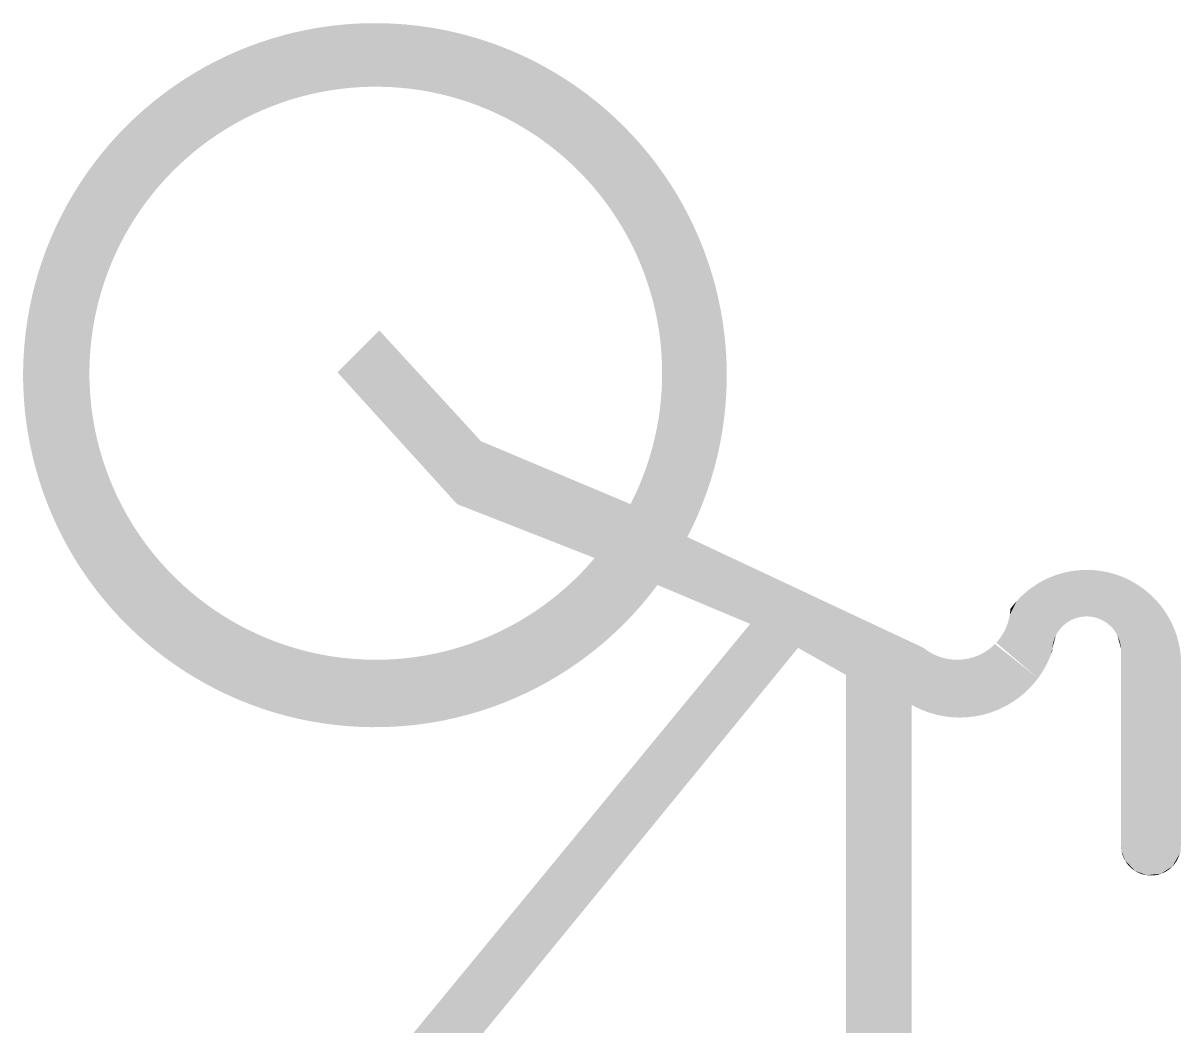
# Model space of a CAD drawing. Extents: x 561.2 to 579.4, y 765.1 to 808.4.
# Drawn here: x 565.438 to 566.132, y 768.167 to 768.768 of the extents above; entities that cross this region are included whole.
import ezdxf

# ---------------------------------------------------------------- set-up
doc = ezdxf.new("R2010")
doc.units = 0

# ---------------------------------------------------------------- blocks, each defined once
blk = doc.blocks.new('1_23_3')
at = {"color": 0, "ltscale": 0.28}
for points in [[(0.17671, 0.59597), (0.18398, 0.59724), (0.18971, 0.55947)], [(0.18398, 0.59724), (0.19129, 0.59825), (0.19566, 0.56032)], [(0.19566, 0.56032), (0.18971, 0.55947), (0.18398, 0.59724)], [(0.19129, 0.59825), (0.19864, 0.59901), (0.20164, 0.56097)], [(0.20164, 0.56097), (0.19566, 0.56032), (0.19129, 0.59825)], [(0.19864, 0.59901), (0.206, 0.59951), (0.20763, 0.56141)], [(0.20763, 0.56141), (0.20164, 0.56097), (0.19864, 0.59901)], [(0.206, 0.59951), (0.21338, 0.59976), (0.21364, 0.56164)], [(0.21364, 0.56164), (0.20763, 0.56141), (0.206, 0.59951)], [(0.21338, 0.59976), (0.22076, 0.59974), (0.21965, 0.56166)], [(0.21965, 0.56166), (0.21364, 0.56164), (0.21338, 0.59976)], [(0.22566, 0.56146), (0.21965, 0.56166), (0.22076, 0.59974)], [(0.22076, 0.59974), (0.22814, 0.59947), (0.22566, 0.56146)], [(0.23166, 0.56106), (0.22566, 0.56146), (0.22814, 0.59947)], [(0.22814, 0.59947), (0.2355, 0.59894), (0.23166, 0.56106)], [(0.23764, 0.56045), (0.23166, 0.56106), (0.2355, 0.59894)], [(0.2355, 0.59894), (0.24284, 0.59815), (0.23764, 0.56045)], [(0.2436, 0.55963), (0.23764, 0.56045), (0.24284, 0.59815)], [(0.24284, 0.59815), (0.25015, 0.59711), (0.2436, 0.55963)], [(0.1482, 0.58837), (0.15522, 0.59064), (0.16631, 0.55398)], [(0.15522, 0.59064), (0.16232, 0.59267), (0.17208, 0.55565)], [(0.17208, 0.55565), (0.16631, 0.55398), (0.15522, 0.59064)], [(0.16232, 0.59267), (0.16949, 0.59444), (0.17791, 0.55713)], [(0.17791, 0.55713), (0.17208, 0.55565), (0.16232, 0.59267)], [(0.16949, 0.59444), (0.17671, 0.59597), (0.18379, 0.5584)], [(0.18379, 0.5584), (0.17791, 0.55713), (0.16949, 0.59444)], [(0.18971, 0.55947), (0.18379, 0.5584), (0.17671, 0.59597)], [(0.24952, 0.5586), (0.2436, 0.55963), (0.25015, 0.59711)], [(0.25015, 0.59711), (0.25742, 0.59581), (0.24952, 0.5586)], [(0.25541, 0.55736), (0.24952, 0.5586), (0.25742, 0.59581)], [(0.25742, 0.59581), (0.26463, 0.59425), (0.25541, 0.55736)], [(0.26125, 0.55592), (0.25541, 0.55736), (0.26463, 0.59425)], [(0.26463, 0.59425), (0.27179, 0.59245), (0.26125, 0.55592)], [(0.26703, 0.55427), (0.26125, 0.55592), (0.27179, 0.59245)], [(0.27179, 0.59245), (0.27888, 0.5904), (0.26703, 0.55427)], [(0.27275, 0.55243), (0.26703, 0.55427), (0.27888, 0.5904)], [(0.27888, 0.5904), (0.2859, 0.5881), (0.27275, 0.55243)], [(0.13441, 0.58309), (0.14126, 0.58585), (0.15496, 0.55002)], [(0.14126, 0.58585), (0.1482, 0.58837), (0.1606, 0.55209)], [(0.1606, 0.55209), (0.15496, 0.55002), (0.14126, 0.58585)], [(0.16631, 0.55398), (0.1606, 0.55209), (0.1482, 0.58837)], [(0.27841, 0.55038), (0.27275, 0.55243), (0.2859, 0.5881)], [(0.2859, 0.5881), (0.29283, 0.58555), (0.27841, 0.55038)], [(0.28398, 0.54814), (0.27841, 0.55038), (0.29283, 0.58555)], [(0.29283, 0.58555), (0.29966, 0.58277), (0.28398, 0.54814)], [(0.1145, 0.57341), (0.12102, 0.57687), (0.13851, 0.54261)], [(0.12102, 0.57687), (0.12766, 0.5801), (0.14391, 0.54527)], [(0.14391, 0.54527), (0.13851, 0.54261), (0.12102, 0.57687)], [(0.12766, 0.5801), (0.13441, 0.58309), (0.14939, 0.54774)], [(0.14939, 0.54774), (0.14391, 0.54527), (0.12766, 0.5801)], [(0.15496, 0.55002), (0.14939, 0.54774), (0.13441, 0.58309)], [(0.28948, 0.5457), (0.28398, 0.54814), (0.29966, 0.58277)], [(0.29966, 0.58277), (0.3064, 0.57974), (0.28948, 0.5457)], [(0.29489, 0.54308), (0.28948, 0.5457), (0.3064, 0.57974)], [(0.3064, 0.57974), (0.31303, 0.57649), (0.29489, 0.54308)], [(0.3002, 0.54026), (0.29489, 0.54308), (0.31303, 0.57649)], [(0.31303, 0.57649), (0.31953, 0.573), (0.3002, 0.54026)], [(0.10184, 0.56581), (0.10811, 0.56972), (0.12294, 0.53353)], [(0.10811, 0.56972), (0.1145, 0.57341), (0.13322, 0.53977)], [(0.12802, 0.53674), (0.12294, 0.53353), (0.10811, 0.56972)], [(0.13322, 0.53977), (0.12802, 0.53674), (0.10811, 0.56972)], [(0.13851, 0.54261), (0.13322, 0.53977), (0.1145, 0.57341)], [(0.30542, 0.53726), (0.3002, 0.54026), (0.31953, 0.573)], [(0.31953, 0.573), (0.32591, 0.56929), (0.30542, 0.53726)], [(0.09572, 0.56169), (0.10184, 0.56581), (0.11797, 0.53014)], [(0.12294, 0.53353), (0.11797, 0.53014), (0.10184, 0.56581)], [(0.31052, 0.53408), (0.30542, 0.53726), (0.32591, 0.56929)], [(0.32591, 0.56929), (0.33216, 0.56536), (0.31052, 0.53408)], [(0.31551, 0.53073), (0.31052, 0.53408), (0.33216, 0.56536)], [(0.33216, 0.56536), (0.33827, 0.56121), (0.31551, 0.53073)], [(0.08393, 0.55281), (0.08975, 0.55735), (0.1084, 0.52286)], [(0.08975, 0.55735), (0.09572, 0.56169), (0.11312, 0.52658)], [(0.11312, 0.52658), (0.1084, 0.52286), (0.08975, 0.55735)], [(0.11797, 0.53014), (0.11312, 0.52658), (0.09572, 0.56169)], [(0.32038, 0.5272), (0.31551, 0.53073), (0.33827, 0.56121)], [(0.33827, 0.56121), (0.34423, 0.55685), (0.32038, 0.5272)], [(0.32512, 0.5235), (0.32038, 0.5272), (0.34423, 0.55685)], [(0.34423, 0.55685), (0.35003, 0.55229), (0.32512, 0.5235)], [(0.07827, 0.54807), (0.08393, 0.55281), (0.10382, 0.51897)], [(0.1084, 0.52286), (0.10382, 0.51897), (0.08393, 0.55281)], [(0.32973, 0.51964), (0.32512, 0.5235), (0.35003, 0.55229)], [(0.35003, 0.55229), (0.35567, 0.54752), (0.32973, 0.51964)], [(0.06747, 0.538), (0.07278, 0.54313), (0.09507, 0.51073)], [(0.07278, 0.54313), (0.07827, 0.54807), (0.09937, 0.51492)], [(0.09937, 0.51492), (0.09507, 0.51073), (0.07278, 0.54313)], [(0.10382, 0.51897), (0.09937, 0.51492), (0.07827, 0.54807)], [(0.3342, 0.51562), (0.32973, 0.51964), (0.35567, 0.54752)], [(0.35567, 0.54752), (0.36113, 0.54256), (0.3342, 0.51562)], [(0.33853, 0.51145), (0.3342, 0.51562), (0.36113, 0.54256)], [(0.36113, 0.54256), (0.36642, 0.53741), (0.33853, 0.51145)], [(0.06234, 0.5327), (0.06747, 0.538), (0.09091, 0.50638)], [(0.09507, 0.51073), (0.09091, 0.50638), (0.06747, 0.538)], [(0.34271, 0.50712), (0.33853, 0.51145), (0.36642, 0.53741)], [(0.36642, 0.53741), (0.37153, 0.53208), (0.34271, 0.50712)], [(0.0574, 0.52721), (0.06234, 0.5327), (0.08691, 0.50189)], [(0.09091, 0.50638), (0.08691, 0.50189), (0.06234, 0.5327)], [(0.34673, 0.50266), (0.34271, 0.50712), (0.37153, 0.53208)], [(0.37153, 0.53208), (0.37645, 0.52658), (0.34673, 0.50266)], [(0.04811, 0.51574), (0.05266, 0.52155), (0.0794, 0.4925)], [(0.05266, 0.52155), (0.0574, 0.52721), (0.08307, 0.49726)], [(0.08307, 0.49726), (0.0794, 0.4925), (0.05266, 0.52155)], [(0.08691, 0.50189), (0.08307, 0.49726), (0.0574, 0.52721)], [(0.3506, 0.49805), (0.34673, 0.50266), (0.37645, 0.52658)], [(0.37645, 0.52658), (0.38117, 0.5209), (0.3506, 0.49805)], [(0.3543, 0.49331), (0.3506, 0.49805), (0.38117, 0.5209)], [(0.38117, 0.5209), (0.38569, 0.51507), (0.3543, 0.49331)], [(0.04377, 0.50976), (0.04811, 0.51574), (0.07589, 0.48762)], [(0.0794, 0.4925), (0.07589, 0.48762), (0.04811, 0.51574)], [(0.35784, 0.48845), (0.3543, 0.49331), (0.38569, 0.51507)], [(0.38569, 0.51507), (0.39001, 0.50908), (0.35784, 0.48845)], [(0.03965, 0.50364), (0.04377, 0.50976), (0.07256, 0.48261)], [(0.07589, 0.48762), (0.07256, 0.48261), (0.04377, 0.50976)], [(0.3612, 0.48347), (0.35784, 0.48845), (0.39001, 0.50908)], [(0.39001, 0.50908), (0.39411, 0.50294), (0.3612, 0.48347)], [(0.03574, 0.49738), (0.03965, 0.50364), (0.0694, 0.47749)], [(0.07256, 0.48261), (0.0694, 0.47749), (0.03965, 0.50364)], [(0.36439, 0.47837), (0.3612, 0.48347), (0.39411, 0.50294)], [(0.39411, 0.50294), (0.398, 0.49666), (0.36439, 0.47837)], [(0.03205, 0.49099), (0.03574, 0.49738), (0.06643, 0.47227)], [(0.0694, 0.47749), (0.06643, 0.47227), (0.03574, 0.49738)], [(0.36739, 0.47316), (0.36439, 0.47837), (0.398, 0.49666)], [(0.398, 0.49666), (0.40166, 0.49026), (0.36739, 0.47316)], [(0.02859, 0.48447), (0.03205, 0.49099), (0.06364, 0.46694)], [(0.06643, 0.47227), (0.06364, 0.46694), (0.03205, 0.49099)], [(0.37021, 0.46785), (0.36739, 0.47316), (0.40166, 0.49026)], [(0.40166, 0.49026), (0.4051, 0.48372), (0.37021, 0.46785)], [(0.02535, 0.47783), (0.02859, 0.48447), (0.06104, 0.46152)], [(0.06364, 0.46694), (0.06104, 0.46152), (0.02859, 0.48447)], [(0.37285, 0.46244), (0.37021, 0.46785), (0.4051, 0.48372)], [(0.4051, 0.48372), (0.4083, 0.47707), (0.37285, 0.46244)], [(0.02236, 0.47108), (0.02535, 0.47783), (0.05863, 0.45601)], [(0.06104, 0.46152), (0.05863, 0.45601), (0.02535, 0.47783)], [(0.37529, 0.45695), (0.37285, 0.46244), (0.4083, 0.47707)], [(0.4083, 0.47707), (0.41127, 0.47031), (0.37529, 0.45695)], [(0.01959, 0.46424), (0.02236, 0.47108), (0.05641, 0.45042)], [(0.05863, 0.45601), (0.05641, 0.45042), (0.02236, 0.47108)], [(0.37754, 0.45137), (0.37529, 0.45695), (0.41127, 0.47031)], [(0.41127, 0.47031), (0.41401, 0.46346), (0.37754, 0.45137)], [(0.01708, 0.4573), (0.01959, 0.46424), (0.05439, 0.44476)], [(0.05641, 0.45042), (0.05439, 0.44476), (0.01959, 0.46424)], [(0.37959, 0.44572), (0.37754, 0.45137), (0.41401, 0.46346)], [(0.41401, 0.46346), (0.4165, 0.45651), (0.37959, 0.44572)], [(0.0148, 0.45028), (0.01708, 0.4573), (0.05257, 0.43903)], [(0.05439, 0.44476), (0.05257, 0.43903), (0.01708, 0.4573)], [(0.38145, 0.44), (0.37959, 0.44572), (0.4165, 0.45651)], [(0.4165, 0.45651), (0.41875, 0.44948), (0.38145, 0.44)], [(0.01277, 0.44318), (0.0148, 0.45028), (0.05095, 0.43324)], [(0.05257, 0.43903), (0.05095, 0.43324), (0.0148, 0.45028)], [(0.3831, 0.43422), (0.38145, 0.44), (0.41875, 0.44948)], [(0.41875, 0.44948), (0.42075, 0.44237), (0.3831, 0.43422)], [(0.01099, 0.43601), (0.01277, 0.44318), (0.04954, 0.4274)], [(0.05095, 0.43324), (0.04954, 0.4274), (0.01277, 0.44318)], [(0.38455, 0.42839), (0.3831, 0.43422), (0.42075, 0.44237)], [(0.42075, 0.44237), (0.4225, 0.4352), (0.38455, 0.42839)], [(0.00947, 0.42879), (0.01099, 0.43601), (0.04833, 0.42151)], [(0.04954, 0.4274), (0.04833, 0.42151), (0.01099, 0.43601)], [(0.38579, 0.4225), (0.38455, 0.42839), (0.4225, 0.4352)], [(0.4225, 0.4352), (0.424, 0.42797), (0.38579, 0.4225)], [(0.00819, 0.42152), (0.00947, 0.42879), (0.04733, 0.41558)], [(0.04833, 0.42151), (0.04733, 0.41558), (0.00947, 0.42879)], [(0.38683, 0.41658), (0.38579, 0.4225), (0.424, 0.42797)], [(0.424, 0.42797), (0.42524, 0.42069), (0.38683, 0.41658)], [(0.00718, 0.41421), (0.00819, 0.42152), (0.04653, 0.40962)], [(0.04733, 0.41558), (0.04653, 0.40962), (0.00819, 0.42152)], [(0.38766, 0.41062), (0.38683, 0.41658), (0.42524, 0.42069)], [(0.42524, 0.42069), (0.42623, 0.41338), (0.38766, 0.41062)], [(0.00641, 0.40686), (0.00718, 0.41421), (0.04595, 0.40363)], [(0.04653, 0.40962), (0.04595, 0.40363), (0.00718, 0.41421)], [(0.19416, 0.39047), (0.21928, 0.41561), (0.28026, 0.34918)], [(0.38828, 0.40464), (0.38766, 0.41062), (0.42623, 0.41338)], [(0.42623, 0.41338), (0.42696, 0.40603), (0.38828, 0.40464)], [(0.00591, 0.3995), (0.00641, 0.40686), (0.04557, 0.39763)], [(0.04595, 0.40363), (0.04557, 0.39763), (0.00641, 0.40686)], [(0.38869, 0.39865), (0.38828, 0.40464), (0.42696, 0.40603)], [(0.42696, 0.40603), (0.42744, 0.39866), (0.38869, 0.39865)], [(0.00566, 0.39212), (0.00591, 0.3995), (0.04541, 0.39162)], [(0.04557, 0.39763), (0.04541, 0.39162), (0.00591, 0.3995)], [(0.38889, 0.39264), (0.38869, 0.39865), (0.42744, 0.39866)], [(0.42744, 0.39866), (0.42765, 0.39129), (0.38889, 0.39264)], [(0.00567, 0.38474), (0.00566, 0.39212), (0.04545, 0.38561)], [(0.04541, 0.39162), (0.04545, 0.38561), (0.00566, 0.39212)], [(0.19416, 0.39047), (0.28026, 0.34918), (0.26591, 0.31147)], [(0.38888, 0.38662), (0.38889, 0.39264), (0.42765, 0.39129)], [(0.42765, 0.39129), (0.42761, 0.3839), (0.38888, 0.38662)], [(0.00594, 0.37736), (0.00567, 0.38474), (0.04545, 0.38561)], [(0.04545, 0.38561), (0.04571, 0.3796), (0.00594, 0.37736)], [(0.38866, 0.38061), (0.38888, 0.38662), (0.42761, 0.3839)], [(0.42761, 0.3839), (0.42731, 0.37653), (0.38866, 0.38061)], [(0.00647, 0.37), (0.00594, 0.37736), (0.04571, 0.3796)], [(0.04571, 0.3796), (0.04617, 0.37361), (0.00647, 0.37)], [(0.38823, 0.37462), (0.38866, 0.38061), (0.42731, 0.37653)], [(0.42731, 0.37653), (0.42676, 0.36917), (0.38823, 0.37462)], [(0.00726, 0.36266), (0.00647, 0.37), (0.04617, 0.37361)], [(0.04617, 0.37361), (0.04685, 0.36763), (0.00726, 0.36266)], [(0.38674, 0.36269), (0.38759, 0.36864), (0.42594, 0.36183)], [(0.38759, 0.36864), (0.38823, 0.37462), (0.42676, 0.36917)], [(0.42676, 0.36917), (0.42594, 0.36183), (0.38759, 0.36864)], [(0.0083, 0.35535), (0.00726, 0.36266), (0.04685, 0.36763)], [(0.04685, 0.36763), (0.04773, 0.36168), (0.0083, 0.35535)], [(0.0096, 0.34808), (0.0083, 0.35535), (0.04773, 0.36168)], [(0.04773, 0.36168), (0.04883, 0.35577), (0.0096, 0.34808)], [(0.38568, 0.35677), (0.38674, 0.36269), (0.42487, 0.35452)], [(0.42594, 0.36183), (0.42487, 0.35452), (0.38674, 0.36269)], [(0.01115, 0.34086), (0.0096, 0.34808), (0.04883, 0.35577)], [(0.04883, 0.35577), (0.05012, 0.3499), (0.01115, 0.34086)], [(0.38442, 0.35089), (0.38568, 0.35677), (0.42355, 0.34726)], [(0.42487, 0.35452), (0.42355, 0.34726), (0.38568, 0.35677)], [(0.01295, 0.3337), (0.01115, 0.34086), (0.05012, 0.3499)], [(0.05012, 0.3499), (0.05163, 0.34408), (0.01295, 0.3337)], [(0.34843, 0.27916), (0.26591, 0.31147), (0.28026, 0.34918)], [(0.28026, 0.34918), (0.36995, 0.31147), (0.34843, 0.27916)], [(0.38295, 0.34506), (0.38442, 0.35089), (0.42197, 0.34005)], [(0.42355, 0.34726), (0.42197, 0.34005), (0.38442, 0.35089)], [(0.015, 0.32661), (0.01295, 0.3337), (0.05163, 0.34408)], [(0.05163, 0.34408), (0.05333, 0.33831), (0.015, 0.32661)], [(0.38128, 0.33928), (0.38295, 0.34506), (0.42014, 0.3329)], [(0.42197, 0.34005), (0.42014, 0.3329), (0.38295, 0.34506)], [(0.01729, 0.3196), (0.015, 0.32661), (0.05333, 0.33831)], [(0.05333, 0.33831), (0.05524, 0.33261), (0.01729, 0.3196)], [(0.37733, 0.32792), (0.37941, 0.33357), (0.41574, 0.31881)], [(0.37941, 0.33357), (0.38128, 0.33928), (0.41806, 0.32582)], [(0.41806, 0.32582), (0.41574, 0.31881), (0.37941, 0.33357)], [(0.42014, 0.3329), (0.41806, 0.32582), (0.38128, 0.33928)], [(0.01984, 0.31267), (0.01729, 0.3196), (0.05524, 0.33261)], [(0.05524, 0.33261), (0.05734, 0.32698), (0.01984, 0.31267)], [(0.02262, 0.30583), (0.01984, 0.31267), (0.05734, 0.32698)], [(0.05734, 0.32698), (0.05965, 0.32142), (0.02262, 0.30583)], [(0.37507, 0.32235), (0.37733, 0.32792), (0.41317, 0.31189)], [(0.41574, 0.31881), (0.41317, 0.31189), (0.37733, 0.32792)], [(0.02564, 0.29909), (0.02262, 0.30583), (0.05965, 0.32142)], [(0.05965, 0.32142), (0.06214, 0.31595), (0.02564, 0.29909)], [(0.3726, 0.31687), (0.37507, 0.32235), (0.41036, 0.30506)], [(0.41317, 0.31189), (0.41036, 0.30506), (0.37507, 0.32235)], [(0.02889, 0.29247), (0.02564, 0.29909), (0.06214, 0.31595)], [(0.06214, 0.31595), (0.06482, 0.31057), (0.02889, 0.29247)], [(0.3726, 0.31687), (0.40731, 0.29834), (0.36995, 0.31147)], [(0.41036, 0.30506), (0.40731, 0.29834), (0.3726, 0.31687)], [(0.03237, 0.28596), (0.02889, 0.29247), (0.06482, 0.31057)], [(0.06482, 0.31057), (0.06769, 0.30529), (0.03237, 0.28596)], [(0.34843, 0.27916), (0.36995, 0.31147), (0.3861, 0.263)], [(0.40403, 0.29172), (0.3861, 0.263), (0.36995, 0.31147)], [(0.40731, 0.29834), (0.40403, 0.29172), (0.36995, 0.31147)], [(0.03608, 0.27957), (0.03237, 0.28596), (0.06769, 0.30529)], [(0.06769, 0.30529), (0.07075, 0.30011), (0.03608, 0.27957)], [(0.04001, 0.27332), (0.03608, 0.27957), (0.07075, 0.30011)], [(0.07075, 0.30011), (0.07398, 0.29504), (0.04001, 0.27332)], [(0.04416, 0.26722), (0.04001, 0.27332), (0.07398, 0.29504)], [(0.07398, 0.29504), (0.07739, 0.29009), (0.04416, 0.26722)], [(0.4417, 0.23966), (0.3861, 0.263), (0.40403, 0.29172)], [(0.54574, 0.22529), (0.4704, 0.22529), (0.40403, 0.29172)], [(0.4417, 0.23966), (0.40403, 0.29172), (0.4704, 0.22529)], [(0.04852, 0.26126), (0.04416, 0.26722), (0.07739, 0.29009)], [(0.07739, 0.29009), (0.08097, 0.28525), (0.04852, 0.26126)], [(0.05308, 0.25545), (0.04852, 0.26126), (0.08097, 0.28525)], [(0.08097, 0.28525), (0.08472, 0.28055), (0.05308, 0.25545)], [(0.05784, 0.24981), (0.05308, 0.25545), (0.08472, 0.28055)], [(0.08472, 0.28055), (0.08863, 0.27598), (0.05784, 0.24981)], [(0.34447, 0.27463), (0.34843, 0.27916), (0.37689, 0.25146)], [(0.3861, 0.263), (0.38159, 0.25715), (0.34843, 0.27916)], [(0.38159, 0.25715), (0.37689, 0.25146), (0.34843, 0.27916)], [(0.0628, 0.24434), (0.05784, 0.24981), (0.08863, 0.27598)], [(0.08863, 0.27598), (0.09269, 0.27155), (0.0628, 0.24434)], [(0.06795, 0.23905), (0.0628, 0.24434), (0.09269, 0.27155)], [(0.09269, 0.27155), (0.09691, 0.26727), (0.06795, 0.23905)], [(0.34036, 0.27024), (0.34447, 0.27463), (0.37199, 0.24594)], [(0.37689, 0.25146), (0.37199, 0.24594), (0.34447, 0.27463)], [(0.63025, 0.27044), (0.6322, 0.27088), (0.63781, 0.24333)], [(0.6322, 0.27088), (0.63416, 0.27124), (0.63921, 0.24368)], [(0.63851, 0.24351), (0.63781, 0.24333), (0.6322, 0.27088)], [(0.63921, 0.24368), (0.63851, 0.24351), (0.6322, 0.27088)], [(0.63416, 0.27124), (0.63614, 0.27154), (0.63992, 0.24381)], [(0.63992, 0.24381), (0.63921, 0.24368), (0.63416, 0.27124)], [(0.63614, 0.27154), (0.63812, 0.27177), (0.64063, 0.24393)], [(0.64063, 0.24393), (0.63992, 0.24381), (0.63614, 0.27154)], [(0.63812, 0.27177), (0.64011, 0.27193), (0.64134, 0.24401)], [(0.64134, 0.24401), (0.64063, 0.24393), (0.63812, 0.27177)], [(0.64011, 0.27193), (0.64211, 0.27201), (0.64278, 0.24411)], [(0.64278, 0.24411), (0.64206, 0.24408), (0.64011, 0.27193)], [(0.64206, 0.24408), (0.64134, 0.24401), (0.64011, 0.27193)], [(0.64211, 0.27201), (0.64411, 0.27203), (0.6435, 0.24413)], [(0.6435, 0.24413), (0.64278, 0.24411), (0.64211, 0.27201)], [(0.64422, 0.24411), (0.6435, 0.24413), (0.64411, 0.27203)], [(0.64411, 0.27203), (0.6461, 0.27198), (0.64422, 0.24411)], [(0.64494, 0.24408), (0.64422, 0.24411), (0.6461, 0.27198)], [(0.6461, 0.27198), (0.6481, 0.27185), (0.64494, 0.24408)], [(0.64565, 0.24401), (0.64494, 0.24408), (0.6481, 0.27185)], [(0.64637, 0.24393), (0.64565, 0.24401), (0.6481, 0.27185)], [(0.6481, 0.27185), (0.65008, 0.27166), (0.64637, 0.24393)], [(0.64708, 0.24381), (0.64637, 0.24393), (0.65008, 0.27166)], [(0.65008, 0.27166), (0.65206, 0.2714), (0.64708, 0.24381)], [(0.64779, 0.24368), (0.64708, 0.24381), (0.65206, 0.2714)], [(0.65206, 0.2714), (0.65403, 0.27106), (0.64779, 0.24368)], [(0.64849, 0.24351), (0.64779, 0.24368), (0.65403, 0.27106)], [(0.65403, 0.27106), (0.65599, 0.27066), (0.64849, 0.24351)], [(0.07327, 0.23394), (0.06795, 0.23905), (0.09691, 0.26727)], [(0.09691, 0.26727), (0.10128, 0.26314), (0.07327, 0.23394)], [(0.33168, 0.26192), (0.33609, 0.266), (0.36162, 0.23543)], [(0.33609, 0.266), (0.34036, 0.27024), (0.3669, 0.24059)], [(0.3669, 0.24059), (0.36162, 0.23543), (0.33609, 0.266)], [(0.37199, 0.24594), (0.3669, 0.24059), (0.34036, 0.27024)], [(0.61374, 0.26352), (0.61545, 0.26454), (0.6308, 0.23975)], [(0.61545, 0.26454), (0.6172, 0.2655), (0.63137, 0.24019)], [(0.63137, 0.24019), (0.6308, 0.23975), (0.61545, 0.26454)], [(0.6172, 0.2655), (0.61898, 0.2664), (0.63257, 0.24099)], [(0.63196, 0.2406), (0.63137, 0.24019), (0.6172, 0.2655)], [(0.63257, 0.24099), (0.63196, 0.2406), (0.6172, 0.2655)], [(0.61898, 0.2664), (0.6208, 0.26724), (0.63318, 0.24136)], [(0.63318, 0.24136), (0.63257, 0.24099), (0.61898, 0.2664)], [(0.6208, 0.26724), (0.62264, 0.26801), (0.63381, 0.24171)], [(0.63381, 0.24171), (0.63318, 0.24136), (0.6208, 0.26724)], [(0.62264, 0.26801), (0.62451, 0.26872), (0.63445, 0.24204)], [(0.63445, 0.24204), (0.63381, 0.24171), (0.62264, 0.26801)], [(0.62451, 0.26872), (0.6264, 0.26936), (0.63577, 0.24262)], [(0.63511, 0.24234), (0.63445, 0.24204), (0.62451, 0.26872)], [(0.63577, 0.24262), (0.63511, 0.24234), (0.62451, 0.26872)], [(0.6264, 0.26936), (0.62832, 0.26993), (0.63644, 0.24288)], [(0.63644, 0.24288), (0.63577, 0.24262), (0.6264, 0.26936)], [(0.62832, 0.26993), (0.63025, 0.27044), (0.63712, 0.24312)], [(0.63712, 0.24312), (0.63644, 0.24288), (0.62832, 0.26993)], [(0.63781, 0.24333), (0.63712, 0.24312), (0.63025, 0.27044)], [(0.64918, 0.24333), (0.64849, 0.24351), (0.65599, 0.27066)], [(0.65599, 0.27066), (0.65793, 0.27019), (0.64918, 0.24333)], [(0.64987, 0.24312), (0.64918, 0.24333), (0.65793, 0.27019)], [(0.65055, 0.24288), (0.64987, 0.24312), (0.65793, 0.27019)], [(0.65793, 0.27019), (0.65985, 0.26965), (0.65055, 0.24288)], [(0.65122, 0.24262), (0.65055, 0.24288), (0.65985, 0.26965)], [(0.65985, 0.26965), (0.66176, 0.26904), (0.65122, 0.24262)], [(0.65189, 0.24234), (0.65122, 0.24262), (0.66176, 0.26904)], [(0.66176, 0.26904), (0.66364, 0.26836), (0.65189, 0.24234)], [(0.65254, 0.24204), (0.65189, 0.24234), (0.66364, 0.26836)], [(0.66364, 0.26836), (0.66549, 0.26762), (0.65254, 0.24204)], [(0.65318, 0.24171), (0.65254, 0.24204), (0.66549, 0.26762)], [(0.65381, 0.24136), (0.65318, 0.24171), (0.66549, 0.26762)], [(0.66549, 0.26762), (0.66732, 0.26682), (0.65381, 0.24136)], [(0.65443, 0.24099), (0.65381, 0.24136), (0.66732, 0.26682)], [(0.66732, 0.26682), (0.66912, 0.26595), (0.65443, 0.24099)], [(0.65503, 0.2406), (0.65443, 0.24099), (0.66912, 0.26595)], [(0.66912, 0.26595), (0.67089, 0.26501), (0.65503, 0.2406)], [(0.65562, 0.24019), (0.65503, 0.2406), (0.67089, 0.26501)], [(0.67089, 0.26501), (0.67262, 0.26402), (0.65562, 0.24019)], [(0.6562, 0.23975), (0.65562, 0.24019), (0.67262, 0.26402)], [(0.67262, 0.26402), (0.67432, 0.26297), (0.6562, 0.23975)], [(0.07878, 0.22902), (0.07327, 0.23394), (0.10128, 0.26314)], [(0.10128, 0.26314), (0.10579, 0.25916), (0.07878, 0.22902)], [(0.08445, 0.2243), (0.07878, 0.22902), (0.10579, 0.25916)], [(0.10579, 0.25916), (0.11043, 0.25534), (0.08445, 0.2243)], [(0.32245, 0.25422), (0.32713, 0.25799), (0.35055, 0.22567)], [(0.32713, 0.25799), (0.33168, 0.26192), (0.35617, 0.23045)], [(0.35617, 0.23045), (0.35055, 0.22567), (0.32713, 0.25799)], [(0.36162, 0.23543), (0.35617, 0.23045), (0.33168, 0.26192)], [(0.6043, 0.25617), (0.60576, 0.25753), (0.62724, 0.2362)], [(0.60576, 0.25753), (0.60727, 0.25884), (0.6277, 0.23676)], [(0.6277, 0.23676), (0.62724, 0.2362), (0.60576, 0.25753)], [(0.60727, 0.25884), (0.60882, 0.26009), (0.62866, 0.23783)], [(0.62817, 0.2373), (0.6277, 0.23676), (0.60727, 0.25884)], [(0.62866, 0.23783), (0.62817, 0.2373), (0.60727, 0.25884)], [(0.60882, 0.26009), (0.61042, 0.26129), (0.62917, 0.23834)], [(0.62917, 0.23834), (0.62866, 0.23783), (0.60882, 0.26009)], [(0.61042, 0.26129), (0.61206, 0.26243), (0.62969, 0.23883)], [(0.62969, 0.23883), (0.62917, 0.23834), (0.61042, 0.26129)], [(0.61206, 0.26243), (0.61374, 0.26352), (0.63024, 0.2393)], [(0.63024, 0.2393), (0.62969, 0.23883), (0.61206, 0.26243)], [(0.6308, 0.23975), (0.63024, 0.2393), (0.61374, 0.26352)], [(0.65676, 0.2393), (0.6562, 0.23975), (0.67432, 0.26297)], [(0.6573, 0.23883), (0.65676, 0.2393), (0.67432, 0.26297)], [(0.67432, 0.26297), (0.67597, 0.26185), (0.6573, 0.23883)], [(0.65783, 0.23834), (0.6573, 0.23883), (0.67597, 0.26185)], [(0.67597, 0.26185), (0.67759, 0.26068), (0.65783, 0.23834)], [(0.65834, 0.23783), (0.65783, 0.23834), (0.67759, 0.26068)], [(0.67759, 0.26068), (0.67917, 0.25945), (0.65834, 0.23783)], [(0.65883, 0.2373), (0.65834, 0.23783), (0.67917, 0.25945)], [(0.67917, 0.25945), (0.6807, 0.25817), (0.65883, 0.2373)], [(0.6593, 0.23676), (0.65883, 0.2373), (0.6807, 0.25817)], [(0.6807, 0.25817), (0.68218, 0.25683), (0.6593, 0.23676)], [(0.09028, 0.21977), (0.08445, 0.2243), (0.11043, 0.25534)], [(0.11043, 0.25534), (0.11521, 0.25169), (0.09028, 0.21977)], [(0.09627, 0.21545), (0.09028, 0.21977), (0.11521, 0.25169)], [(0.11521, 0.25169), (0.12011, 0.2482), (0.09627, 0.21545)], [(0.31269, 0.24718), (0.31763, 0.25062), (0.33882, 0.2167)], [(0.31763, 0.25062), (0.32245, 0.25422), (0.34476, 0.22108)], [(0.34476, 0.22108), (0.33882, 0.2167), (0.31763, 0.25062)], [(0.35055, 0.22567), (0.34476, 0.22108), (0.32245, 0.25422)], [(0.60152, 0.25329), (0.626, 0.23443), (0.59743, 0.2453)], [(0.60021, 0.25178), (0.60152, 0.25329), (0.59743, 0.2453)], [(0.59743, 0.2453), (0.59757, 0.24641), (0.60021, 0.25178)], [(0.59896, 0.25023), (0.60021, 0.25178), (0.59757, 0.24641)], [(0.59757, 0.24641), (0.59769, 0.24752), (0.59896, 0.25023)], [(0.59769, 0.24752), (0.59776, 0.24863), (0.59896, 0.25023)], [(0.60152, 0.25329), (0.60288, 0.25475), (0.6264, 0.23503)], [(0.6264, 0.23503), (0.626, 0.23443), (0.60152, 0.25329)], [(0.60288, 0.25475), (0.6043, 0.25617), (0.62681, 0.23562)], [(0.62681, 0.23562), (0.6264, 0.23503), (0.60288, 0.25475)], [(0.62724, 0.2362), (0.62681, 0.23562), (0.6043, 0.25617)], [(0.65975, 0.2362), (0.6593, 0.23676), (0.68218, 0.25683)], [(0.66019, 0.23562), (0.65975, 0.2362), (0.68218, 0.25683)], [(0.68218, 0.25683), (0.68362, 0.25544), (0.66019, 0.23562)], [(0.6606, 0.23503), (0.66019, 0.23562), (0.68362, 0.25544)], [(0.68362, 0.25544), (0.68501, 0.25401), (0.6606, 0.23503)], [(0.66099, 0.23443), (0.6606, 0.23503), (0.68501, 0.25401)], [(0.68501, 0.25401), (0.68634, 0.25252), (0.66099, 0.23443)], [(0.66136, 0.23381), (0.66099, 0.23443), (0.68634, 0.25252)], [(0.68634, 0.25252), (0.68762, 0.25099), (0.66136, 0.23381)], [(0.66171, 0.23318), (0.66136, 0.23381), (0.68762, 0.25099)], [(0.68762, 0.25099), (0.68885, 0.24941), (0.66171, 0.23318)], [(0.10241, 0.21135), (0.09627, 0.21545), (0.12011, 0.2482)], [(0.12011, 0.2482), (0.12513, 0.24489), (0.10241, 0.21135)], [(0.10868, 0.20746), (0.10241, 0.21135), (0.12513, 0.24489)], [(0.12513, 0.24489), (0.13026, 0.24176), (0.10868, 0.20746)], [(0.30247, 0.24085), (0.30764, 0.24393), (0.32649, 0.20859)], [(0.30764, 0.24393), (0.31269, 0.24718), (0.33272, 0.21254)], [(0.33272, 0.21254), (0.32649, 0.20859), (0.30764, 0.24393)], [(0.33882, 0.2167), (0.33272, 0.21254), (0.31269, 0.24718)], [(0.59675, 0.24201), (0.59701, 0.2431), (0.62496, 0.23254)], [(0.59701, 0.2431), (0.59724, 0.2442), (0.62528, 0.23318)], [(0.62528, 0.23318), (0.62496, 0.23254), (0.59701, 0.2431)], [(0.59724, 0.2442), (0.59743, 0.2453), (0.626, 0.23443)], [(0.62563, 0.23381), (0.62528, 0.23318), (0.59724, 0.2442)], [(0.626, 0.23443), (0.62563, 0.23381), (0.59724, 0.2442)], [(0.66204, 0.23254), (0.66171, 0.23318), (0.68885, 0.24941)], [(0.68885, 0.24941), (0.69002, 0.24779), (0.66204, 0.23254)], [(0.66234, 0.23189), (0.66204, 0.23254), (0.69002, 0.24779)], [(0.69002, 0.24779), (0.69113, 0.24613), (0.66234, 0.23189)], [(0.66262, 0.23123), (0.66234, 0.23189), (0.69113, 0.24613)], [(0.69113, 0.24613), (0.69219, 0.24444), (0.66262, 0.23123)], [(0.66288, 0.23055), (0.66262, 0.23123), (0.69219, 0.24444)], [(0.66312, 0.22987), (0.66288, 0.23055), (0.69219, 0.24444)], [(0.69219, 0.24444), (0.69318, 0.2427), (0.66312, 0.22987)], [(0.11509, 0.2038), (0.10868, 0.20746), (0.13026, 0.24176)], [(0.13026, 0.24176), (0.1355, 0.23881), (0.11509, 0.2038)], [(0.12162, 0.20036), (0.11509, 0.2038), (0.1355, 0.23881)], [(0.1355, 0.23881), (0.14084, 0.23605), (0.12162, 0.20036)], [(0.4417, 0.23966), (0.25156, -0.04222), (0.19775, -0.05658)], [(0.4417, 0.23966), (0.4704, 0.22529), (0.25156, -0.04222)], [(0.29184, 0.23525), (0.2972, 0.23795), (0.31362, 0.20135)], [(0.2972, 0.23795), (0.30247, 0.24085), (0.32012, 0.20485)], [(0.32012, 0.20485), (0.31362, 0.20135), (0.2972, 0.23795)], [(0.32649, 0.20859), (0.32012, 0.20485), (0.30247, 0.24085)], [(0.59438, 0.23575), (0.59486, 0.23676), (0.62318, 0.22708)], [(0.59486, 0.23676), (0.59531, 0.23778), (0.62332, 0.22779)], [(0.62332, 0.22779), (0.62318, 0.22708), (0.59486, 0.23676)], [(0.59531, 0.23778), (0.59573, 0.23882), (0.62367, 0.22918)], [(0.62348, 0.22849), (0.62332, 0.22779), (0.59531, 0.23778)], [(0.62367, 0.22918), (0.62348, 0.22849), (0.59531, 0.23778)], [(0.59573, 0.23882), (0.5961, 0.23987), (0.62388, 0.22987)], [(0.62388, 0.22987), (0.62367, 0.22918), (0.59573, 0.23882)], [(0.5961, 0.23987), (0.59644, 0.24094), (0.62411, 0.23055)], [(0.62411, 0.23055), (0.62388, 0.22987), (0.5961, 0.23987)], [(0.59644, 0.24094), (0.59675, 0.24201), (0.62465, 0.23189)], [(0.62437, 0.23123), (0.62411, 0.23055), (0.59644, 0.24094)], [(0.62465, 0.23189), (0.62437, 0.23123), (0.59644, 0.24094)], [(0.62496, 0.23254), (0.62465, 0.23189), (0.59675, 0.24201)], [(0.66333, 0.22918), (0.66312, 0.22987), (0.69318, 0.2427)], [(0.69318, 0.2427), (0.69411, 0.24094), (0.66333, 0.22918)], [(0.66351, 0.22849), (0.66333, 0.22918), (0.69411, 0.24094)], [(0.69411, 0.24094), (0.69498, 0.23914), (0.66351, 0.22849)], [(0.66367, 0.22779), (0.66351, 0.22849), (0.69498, 0.23914)], [(0.69498, 0.23914), (0.69578, 0.23731), (0.66367, 0.22779)], [(0.66381, 0.22708), (0.66367, 0.22779), (0.69578, 0.23731)], [(0.69578, 0.23731), (0.69652, 0.23545), (0.66381, 0.22708)], [(0.12827, 0.19715), (0.12162, 0.20036), (0.14084, 0.23605)], [(0.14084, 0.23605), (0.14627, 0.23347), (0.12827, 0.19715)], [(0.13503, 0.19417), (0.12827, 0.19715), (0.14627, 0.23347)], [(0.14627, 0.23347), (0.15179, 0.23108), (0.13503, 0.19417)], [(0.14188, 0.19144), (0.13503, 0.19417), (0.15179, 0.23108)], [(0.15179, 0.23108), (0.15739, 0.22889), (0.14188, 0.19144)], [(0.27521, 0.22827), (0.28083, 0.2304), (0.29345, 0.19222)], [(0.28083, 0.2304), (0.28638, 0.23273), (0.30028, 0.19503)], [(0.30028, 0.19503), (0.29345, 0.19222), (0.28083, 0.2304)], [(0.28638, 0.23273), (0.29184, 0.23525), (0.30701, 0.19807)], [(0.30701, 0.19807), (0.30028, 0.19503), (0.28638, 0.23273)], [(0.31362, 0.20135), (0.30701, 0.19807), (0.29184, 0.23525)], [(0.5893, 0.22842), (0.59004, 0.22926), (0.61552, 0.20878)], [(0.59004, 0.22926), (0.59076, 0.23012), (0.61666, 0.2105)], [(0.61666, 0.2105), (0.61552, 0.20878), (0.59004, 0.22926)], [(0.59076, 0.23012), (0.59144, 0.231), (0.61774, 0.21225)], [(0.61774, 0.21225), (0.61666, 0.2105), (0.59076, 0.23012)], [(0.59144, 0.231), (0.59209, 0.23191), (0.61876, 0.21405)], [(0.61876, 0.21405), (0.61774, 0.21225), (0.59144, 0.231)], [(0.59209, 0.23191), (0.59271, 0.23284), (0.61971, 0.21588)], [(0.61971, 0.21588), (0.61876, 0.21405), (0.59209, 0.23191)], [(0.59271, 0.23284), (0.5933, 0.23379), (0.6206, 0.21774)], [(0.6206, 0.21774), (0.61971, 0.21588), (0.59271, 0.23284)], [(0.5933, 0.23379), (0.59386, 0.23476), (0.62218, 0.22155)], [(0.62143, 0.21963), (0.6206, 0.21774), (0.5933, 0.23379)], [(0.62218, 0.22155), (0.62143, 0.21963), (0.5933, 0.23379)], [(0.59386, 0.23476), (0.59438, 0.23575), (0.62307, 0.22637)], [(0.62292, 0.22494), (0.62218, 0.22155), (0.59386, 0.23476)], [(0.62298, 0.22565), (0.62292, 0.22494), (0.59386, 0.23476)], [(0.62307, 0.22637), (0.62298, 0.22565), (0.59386, 0.23476)], [(0.62318, 0.22708), (0.62307, 0.22637), (0.59438, 0.23575)], [(0.62496, 0.23254), (0.62292, 0.22494), (0.62437, 0.23123)], [(0.62437, 0.23123), (0.62292, 0.22494), (0.62298, 0.22565)], [(0.62298, 0.22565), (0.62411, 0.23055), (0.62437, 0.23123)], [(0.62298, 0.22565), (0.62388, 0.22987), (0.62411, 0.23055)], [(0.62388, 0.22987), (0.62298, 0.22565), (0.62348, 0.22849)], [(0.62348, 0.22849), (0.62367, 0.22918), (0.62388, 0.22987)], [(0.66407, 0.22494), (0.66204, 0.23254), (0.66262, 0.23123)], [(0.66401, 0.22565), (0.66262, 0.23123), (0.66288, 0.23055)], [(0.66262, 0.23123), (0.66401, 0.22565), (0.66407, 0.22494)], [(0.66401, 0.22565), (0.66288, 0.23055), (0.66312, 0.22987)], [(0.66312, 0.22987), (0.66333, 0.22918), (0.66351, 0.22849)], [(0.66401, 0.22565), (0.66312, 0.22987), (0.66351, 0.22849)], [(0.66392, 0.22637), (0.66381, 0.22708), (0.69652, 0.23545)], [(0.69652, 0.23545), (0.6972, 0.23357), (0.66392, 0.22637)], [(0.66401, 0.22565), (0.66392, 0.22637), (0.6972, 0.23357)], [(0.6972, 0.23357), (0.6978, 0.23167), (0.66401, 0.22565)], [(0.66407, 0.22494), (0.66401, 0.22565), (0.6978, 0.23167)], [(0.6978, 0.23167), (0.69834, 0.22974), (0.66407, 0.22494)], [(0.66411, 0.22422), (0.66407, 0.22494), (0.69834, 0.22974)], [(0.69834, 0.22974), (0.69881, 0.2278), (0.66411, 0.22422)], [(0.14883, 0.18894), (0.14188, 0.19144), (0.15739, 0.22889)], [(0.15739, 0.22889), (0.16306, 0.2269), (0.14883, 0.18894)], [(0.15586, 0.18669), (0.14883, 0.18894), (0.16306, 0.2269)], [(0.16306, 0.2269), (0.1688, 0.22511), (0.15586, 0.18669)], [(0.16297, 0.18469), (0.15586, 0.18669), (0.1688, 0.22511)], [(0.1688, 0.22511), (0.1746, 0.22351), (0.16297, 0.18469)], [(0.17014, 0.18294), (0.16297, 0.18469), (0.1746, 0.22351)], [(0.1746, 0.22351), (0.18045, 0.22213), (0.17014, 0.18294)], [(0.25208, 0.22175), (0.25794, 0.22307), (0.26529, 0.18343)], [(0.25794, 0.22307), (0.26376, 0.2246), (0.27244, 0.18526)], [(0.27244, 0.18526), (0.26529, 0.18343), (0.25794, 0.22307)], [(0.26376, 0.2246), (0.26952, 0.22634), (0.27952, 0.18733)], [(0.27952, 0.18733), (0.27244, 0.18526), (0.26376, 0.2246)], [(0.26952, 0.22634), (0.27521, 0.22827), (0.28653, 0.18965)], [(0.28653, 0.18965), (0.27952, 0.18733), (0.26952, 0.22634)], [(0.29345, 0.19222), (0.28653, 0.18965), (0.27521, 0.22827)], [(0.4991, 0.20914), (0.4704, 0.22529), (0.54574, 0.22529)], [(0.54574, 0.22529), (0.53856, 0.19118), (0.4991, 0.20914)], [(0.54574, 0.22529), (0.54662, 0.22461), (0.53856, 0.19118)], [(0.54662, 0.22461), (0.54752, 0.22395), (0.53856, 0.19118)], [(0.54752, 0.22395), (0.54845, 0.22332), (0.53856, 0.19118)], [(0.54845, 0.22332), (0.5494, 0.22273), (0.53856, 0.19118)], [(0.5494, 0.22273), (0.55037, 0.22217), (0.53856, 0.19118)], [(0.58043, 0.2217), (0.58142, 0.22223), (0.59761, 0.19194)], [(0.58142, 0.22223), (0.58239, 0.22279), (0.59936, 0.19304)], [(0.59936, 0.19304), (0.59761, 0.19194), (0.58142, 0.22223)], [(0.58239, 0.22279), (0.58333, 0.22338), (0.60273, 0.19542)], [(0.60107, 0.1942), (0.59936, 0.19304), (0.58239, 0.22279)], [(0.60273, 0.19542), (0.60107, 0.1942), (0.58239, 0.22279)], [(0.58333, 0.22338), (0.58426, 0.22401), (0.60436, 0.19669)], [(0.60436, 0.19669), (0.60273, 0.19542), (0.58333, 0.22338)], [(0.58426, 0.22401), (0.58516, 0.22467), (0.60593, 0.19802)], [(0.60593, 0.19802), (0.60436, 0.19669), (0.58426, 0.22401)], [(0.58516, 0.22467), (0.58604, 0.22536), (0.60746, 0.19941)], [(0.60746, 0.19941), (0.60593, 0.19802), (0.58516, 0.22467)], [(0.58604, 0.22536), (0.58689, 0.22609), (0.60894, 0.20085)], [(0.60894, 0.20085), (0.60746, 0.19941), (0.58604, 0.22536)], [(0.58689, 0.22609), (0.58772, 0.22684), (0.61036, 0.20234)], [(0.61036, 0.20234), (0.60894, 0.20085), (0.58689, 0.22609)], [(0.58772, 0.22684), (0.58852, 0.22762), (0.61306, 0.20547)], [(0.61174, 0.20388), (0.61036, 0.20234), (0.58772, 0.22684)], [(0.61306, 0.20547), (0.61174, 0.20388), (0.58772, 0.22684)], [(0.61432, 0.2071), (0.61306, 0.20547), (0.58852, 0.22762)], [(0.61552, 0.20878), (0.61432, 0.2071), (0.5893, 0.22842)], [(0.62292, 0.22494), (0.62288, 0.22422), (0.62218, 0.22155)], [(0.62288, 0.22422), (0.62287, 0.2235), (0.62218, 0.22155)], [(0.62287, 0.2235), (0.62288, 0.22422), (0.62292, 0.22494)], [(0.62298, 0.22565), (0.62332, 0.22779), (0.62348, 0.22849)], [(0.62298, 0.22565), (0.62318, 0.22708), (0.62332, 0.22779)], [(0.62298, 0.22565), (0.62307, 0.22637), (0.62318, 0.22708)], [(0.66351, 0.22849), (0.66367, 0.22779), (0.66401, 0.22565)], [(0.66367, 0.22779), (0.66381, 0.22708), (0.66401, 0.22565)], [(0.66381, 0.22708), (0.66392, 0.22637), (0.66401, 0.22565)], [(0.66407, 0.22494), (0.66411, 0.22422), (0.66413, 0.2235)], [(0.66413, 0.2235), (0.66411, 0.22422), (0.69881, 0.2278)], [(0.69881, 0.2278), (0.69921, 0.22585), (0.66413, 0.2235)], [(0.69921, 0.22585), (0.69954, 0.22388), (0.66413, 0.2235)], [(0.69954, 0.22388), (0.69981, 0.2219), (0.66413, 0.2235)], [(0.66413, 0.1068), (0.66413, 0.2235), (0.7, 0.21991)], [(0.69981, 0.2219), (0.7, 0.21991), (0.66413, 0.2235)], [(0.17737, 0.18144), (0.17014, 0.18294), (0.18045, 0.22213)], [(0.18045, 0.22213), (0.18635, 0.22095), (0.17737, 0.18144)], [(0.18464, 0.18019), (0.17737, 0.18144), (0.18635, 0.22095)], [(0.18635, 0.22095), (0.19228, 0.21997), (0.18464, 0.18019)], [(0.19196, 0.1792), (0.18464, 0.18019), (0.19228, 0.21997)], [(0.19228, 0.21997), (0.19824, 0.2192), (0.19196, 0.1792)], [(0.1993, 0.17846), (0.19196, 0.1792), (0.19824, 0.2192)], [(0.19824, 0.2192), (0.20423, 0.21865), (0.1993, 0.17846)], [(0.20667, 0.17798), (0.1993, 0.17846), (0.20423, 0.21865)], [(0.20423, 0.21865), (0.21023, 0.2183), (0.20667, 0.17798)], [(0.21405, 0.17776), (0.20667, 0.17798), (0.21023, 0.2183)], [(0.21023, 0.2183), (0.21625, 0.21816), (0.21405, 0.17776)], [(0.22143, 0.1778), (0.21405, 0.17776), (0.21625, 0.21816)], [(0.21625, 0.21816), (0.22226, 0.21824), (0.22143, 0.1778)], [(0.22881, 0.1781), (0.22143, 0.1778), (0.22226, 0.21824)], [(0.22226, 0.21824), (0.22826, 0.21852), (0.22881, 0.1781)], [(0.22826, 0.21852), (0.23426, 0.21901), (0.23617, 0.17865)], [(0.23617, 0.17865), (0.22881, 0.1781), (0.22826, 0.21852)], [(0.23426, 0.21901), (0.24023, 0.21972), (0.24351, 0.17946)], [(0.24351, 0.17946), (0.23617, 0.17865), (0.23426, 0.21901)], [(0.24023, 0.21972), (0.24617, 0.22063), (0.25081, 0.18053)], [(0.25081, 0.18053), (0.24351, 0.17946), (0.24023, 0.21972)], [(0.24617, 0.22063), (0.25208, 0.22175), (0.25807, 0.18185)], [(0.25807, 0.18185), (0.25081, 0.18053), (0.24617, 0.22063)], [(0.26529, 0.18343), (0.25807, 0.18185), (0.25208, 0.22175)], [(0.55037, 0.22217), (0.55136, 0.22165), (0.53856, 0.19118)], [(0.55136, 0.22165), (0.55236, 0.22116), (0.53856, 0.19118)], [(0.55236, 0.22116), (0.55338, 0.2207), (0.53856, 0.19118)], [(0.54037, 0.19019), (0.53856, 0.19118), (0.55338, 0.2207)], [(0.55338, 0.2207), (0.55442, 0.22029), (0.54037, 0.19019)], [(0.54222, 0.18927), (0.54037, 0.19019), (0.55442, 0.22029)], [(0.55442, 0.22029), (0.55547, 0.2199), (0.54222, 0.18927)], [(0.5441, 0.18841), (0.54222, 0.18927), (0.55547, 0.2199)], [(0.55547, 0.2199), (0.55653, 0.21956), (0.5441, 0.18841)], [(0.546, 0.18762), (0.5441, 0.18841), (0.55653, 0.21956)], [(0.55653, 0.21956), (0.55761, 0.21925), (0.546, 0.18762)], [(0.54794, 0.1869), (0.546, 0.18762), (0.55761, 0.21925)], [(0.55761, 0.21925), (0.55869, 0.21898), (0.54794, 0.1869)], [(0.54989, 0.18625), (0.54794, 0.1869), (0.55869, 0.21898)], [(0.55187, 0.18566), (0.54989, 0.18625), (0.55869, 0.21898)], [(0.55869, 0.21898), (0.55979, 0.21875), (0.55187, 0.18566)], [(0.55387, 0.18515), (0.55187, 0.18566), (0.55979, 0.21875)], [(0.55979, 0.21875), (0.56089, 0.21856), (0.55387, 0.18515)], [(0.55589, 0.1847), (0.55387, 0.18515), (0.56089, 0.21856)], [(0.56089, 0.21856), (0.562, 0.2184), (0.55589, 0.1847)], [(0.55792, 0.18433), (0.55589, 0.1847), (0.562, 0.2184)], [(0.562, 0.2184), (0.56311, 0.21829), (0.55792, 0.18433)], [(0.55996, 0.18403), (0.55792, 0.18433), (0.56311, 0.21829)], [(0.56311, 0.21829), (0.56422, 0.21821), (0.55996, 0.18403)], [(0.56201, 0.1838), (0.55996, 0.18403), (0.56422, 0.21821)], [(0.56422, 0.21821), (0.56534, 0.21818), (0.56201, 0.1838)], [(0.56407, 0.18365), (0.56201, 0.1838), (0.56534, 0.21818)], [(0.56613, 0.18356), (0.56407, 0.18365), (0.56534, 0.21818)], [(0.56534, 0.21818), (0.56646, 0.21818), (0.56613, 0.18356)], [(0.56819, 0.18355), (0.56613, 0.18356), (0.56646, 0.21818)], [(0.56646, 0.21818), (0.56758, 0.21822), (0.56819, 0.18355)], [(0.56758, 0.21822), (0.56869, 0.2183), (0.57025, 0.18362)], [(0.57025, 0.18362), (0.56819, 0.18355), (0.56758, 0.21822)], [(0.56869, 0.2183), (0.5698, 0.21842), (0.57231, 0.18375)], [(0.57231, 0.18375), (0.57025, 0.18362), (0.56869, 0.2183)], [(0.5698, 0.21842), (0.57091, 0.21858), (0.57436, 0.18396)], [(0.57436, 0.18396), (0.57231, 0.18375), (0.5698, 0.21842)], [(0.57091, 0.21858), (0.57201, 0.21877), (0.57844, 0.1846)], [(0.57641, 0.18424), (0.57436, 0.18396), (0.57091, 0.21858)], [(0.57844, 0.1846), (0.57641, 0.18424), (0.57091, 0.21858)], [(0.57201, 0.21877), (0.57311, 0.21901), (0.58046, 0.18502)], [(0.58046, 0.18502), (0.57844, 0.1846), (0.57201, 0.21877)], [(0.57311, 0.21901), (0.57419, 0.21928), (0.58246, 0.18552)], [(0.58246, 0.18552), (0.58046, 0.18502), (0.57311, 0.21901)], [(0.57419, 0.21928), (0.57526, 0.21959), (0.58445, 0.18608)], [(0.58445, 0.18608), (0.58246, 0.18552), (0.57419, 0.21928)], [(0.57526, 0.21959), (0.57633, 0.21994), (0.58641, 0.18672)], [(0.58641, 0.18672), (0.58445, 0.18608), (0.57526, 0.21959)], [(0.57633, 0.21994), (0.57738, 0.22033), (0.58835, 0.18742)], [(0.58835, 0.18742), (0.58641, 0.18672), (0.57633, 0.21994)], [(0.57738, 0.22033), (0.57841, 0.22075), (0.59215, 0.18903)], [(0.59215, 0.18903), (0.59027, 0.18819), (0.57738, 0.22033)], [(0.59027, 0.18819), (0.58835, 0.18742), (0.57738, 0.22033)], [(0.57841, 0.22075), (0.57943, 0.2212), (0.594, 0.18994)], [(0.594, 0.18994), (0.59215, 0.18903), (0.57841, 0.22075)], [(0.57943, 0.2212), (0.58043, 0.2217), (0.59583, 0.19091)], [(0.59583, 0.19091), (0.594, 0.18994), (0.57943, 0.2212)], [(0.59761, 0.19194), (0.59583, 0.19091), (0.58043, 0.2217)], [(0.7, 0.21991), (0.7, 0.1068), (0.66413, 0.1068)], [(0.4991, 0.20914), (0.53856, 0.19118), (0.4991, -0.17149)], [(0.4991, -0.17149), (0.53856, 0.19118), (0.53856, -0.19842)], [(0.66414, 0.10617), (0.66413, 0.1068), (0.7, 0.1068)], [(0.6644, 0.10368), (0.66414, 0.10617), (0.7, 0.1068)], [(0.66422, 0.10492), (0.66417, 0.10555), (0.66414, 0.10617)], [(0.66422, 0.10492), (0.66414, 0.10617), (0.6644, 0.10368)], [(0.6644, 0.10368), (0.6643, 0.1043), (0.66422, 0.10492)], [(0.7, 0.1068), (0.6999, 0.10492), (0.6644, 0.10368)], [(0.69931, 0.10185), (0.6644, 0.10368), (0.6999, 0.10492)], [(0.6999, 0.10492), (0.69983, 0.1043), (0.69931, 0.10185)], [(0.69947, 0.10246), (0.69931, 0.10185), (0.69983, 0.1043)], [(0.69983, 0.1043), (0.69973, 0.10368), (0.69947, 0.10246)], [(0.66452, 0.10307), (0.6644, 0.10368), (0.66482, 0.10185)], [(0.66482, 0.10185), (0.6644, 0.10368), (0.66653, 0.09783)], [(0.66653, 0.09783), (0.6644, 0.10368), (0.69931, 0.10185)], [(0.66482, 0.10185), (0.66466, 0.10246), (0.66452, 0.10307)], [(0.66521, 0.10066), (0.665, 0.10125), (0.66482, 0.10185)], [(0.66521, 0.10066), (0.66482, 0.10185), (0.66653, 0.09783)], [(0.66543, 0.10008), (0.66521, 0.10066), (0.66653, 0.09783)], [(0.66594, 0.09893), (0.66568, 0.0995), (0.66543, 0.10008)], [(0.66653, 0.09783), (0.66594, 0.09893), (0.66543, 0.10008)], [(0.66653, 0.09783), (0.66622, 0.09838), (0.66594, 0.09893)], [(0.6882, 0.08994), (0.66653, 0.09783), (0.69931, 0.10185)], [(0.66719, 0.09677), (0.66685, 0.09729), (0.66653, 0.09783)], [(0.66832, 0.09527), (0.66719, 0.09677), (0.66653, 0.09783)], [(0.66832, 0.09527), (0.66653, 0.09783), (0.67256, 0.09159)], [(0.67256, 0.09159), (0.66653, 0.09783), (0.6882, 0.08994)], [(0.69497, 0.09434), (0.6882, 0.08994), (0.69931, 0.10185)], [(0.69931, 0.10185), (0.69892, 0.10066), (0.69497, 0.09434)], [(0.69727, 0.09729), (0.69497, 0.09434), (0.69892, 0.10066)], [(0.6958, 0.09527), (0.69497, 0.09434), (0.69727, 0.09729)], [(0.69657, 0.09625), (0.6958, 0.09527), (0.69727, 0.09729)], [(0.69727, 0.09729), (0.69693, 0.09677), (0.69657, 0.09625)], [(0.69892, 0.10066), (0.69869, 0.10008), (0.69727, 0.09729)], [(0.6976, 0.09783), (0.69727, 0.09729), (0.69869, 0.10008)], [(0.69869, 0.10008), (0.69845, 0.0995), (0.6976, 0.09783)], [(0.6979, 0.09838), (0.6976, 0.09783), (0.69845, 0.0995)], [(0.69845, 0.0995), (0.69818, 0.09893), (0.6979, 0.09838)], [(0.69931, 0.10185), (0.69912, 0.10125), (0.69892, 0.10066)], [(0.69973, 0.10368), (0.69961, 0.10307), (0.69947, 0.10246)], [(0.66793, 0.09575), (0.66755, 0.09625), (0.66719, 0.09677)], [(0.66832, 0.09527), (0.66793, 0.09575), (0.66719, 0.09677)], [(0.66873, 0.0948), (0.66832, 0.09527), (0.67256, 0.09159)], [(0.6696, 0.09389), (0.66916, 0.09434), (0.66873, 0.0948)], [(0.6696, 0.09389), (0.66873, 0.0948), (0.67152, 0.09229)], [(0.67256, 0.09159), (0.67152, 0.09229), (0.66873, 0.0948)], [(0.67053, 0.09306), (0.67006, 0.09347), (0.6696, 0.09389)], [(0.67152, 0.09229), (0.67053, 0.09306), (0.6696, 0.09389)], [(0.67152, 0.09229), (0.67102, 0.09266), (0.67053, 0.09306)], [(0.67256, 0.09159), (0.67203, 0.09193), (0.67152, 0.09229)], [(0.67364, 0.09096), (0.67309, 0.09126), (0.67256, 0.09159)], [(0.6742, 0.09068), (0.67364, 0.09096), (0.67256, 0.09159)], [(0.67593, 0.08994), (0.6742, 0.09068), (0.67256, 0.09159)], [(0.67652, 0.08974), (0.67593, 0.08994), (0.67256, 0.09159)], [(0.67652, 0.08974), (0.67256, 0.09159), (0.67957, 0.08903)], [(0.67957, 0.08903), (0.67256, 0.09159), (0.6882, 0.08994)], [(0.67534, 0.09017), (0.67477, 0.09041), (0.6742, 0.09068)], [(0.67593, 0.08994), (0.67534, 0.09017), (0.6742, 0.09068)], [(0.69497, 0.09434), (0.69209, 0.09193), (0.6882, 0.08994)], [(0.68993, 0.09068), (0.6882, 0.08994), (0.69209, 0.09193)], [(0.68993, 0.09068), (0.68878, 0.09017), (0.6882, 0.08994)], [(0.68993, 0.09068), (0.68936, 0.09041), (0.68878, 0.09017)], [(0.69209, 0.09193), (0.69157, 0.09159), (0.68993, 0.09068)], [(0.69048, 0.09096), (0.68993, 0.09068), (0.69157, 0.09159)], [(0.69157, 0.09159), (0.69103, 0.09126), (0.69048, 0.09096)], [(0.69497, 0.09434), (0.69311, 0.09266), (0.69209, 0.09193)], [(0.69311, 0.09266), (0.69261, 0.09229), (0.69209, 0.09193)], [(0.69497, 0.09434), (0.69407, 0.09347), (0.69311, 0.09266)], [(0.69407, 0.09347), (0.69359, 0.09306), (0.69311, 0.09266)], [(0.69497, 0.09434), (0.69452, 0.09389), (0.69407, 0.09347)], [(0.6958, 0.09527), (0.69539, 0.0948), (0.69497, 0.09434)], [(0.69657, 0.09625), (0.6962, 0.09575), (0.6958, 0.09527)], [(0.67772, 0.08939), (0.67712, 0.08956), (0.67652, 0.08974)], [(0.67833, 0.08925), (0.67772, 0.08939), (0.67652, 0.08974)], [(0.67957, 0.08903), (0.67833, 0.08925), (0.67652, 0.08974)], [(0.67957, 0.08903), (0.67895, 0.08913), (0.67833, 0.08925)], [(0.68144, 0.08887), (0.67957, 0.08903), (0.6882, 0.08994)], [(0.68019, 0.08896), (0.67957, 0.08903), (0.68144, 0.08887)], [(0.68144, 0.08887), (0.68081, 0.0889), (0.68019, 0.08896)], [(0.68269, 0.08887), (0.68144, 0.08887), (0.6882, 0.08994)], [(0.68269, 0.08887), (0.68206, 0.08886), (0.68144, 0.08887)], [(0.6882, 0.08994), (0.6864, 0.08939), (0.68269, 0.08887)], [(0.68394, 0.08896), (0.68269, 0.08887), (0.6864, 0.08939)], [(0.68394, 0.08896), (0.68331, 0.0889), (0.68269, 0.08887)], [(0.6864, 0.08939), (0.68456, 0.08903), (0.68394, 0.08896)], [(0.6864, 0.08939), (0.68579, 0.08925), (0.68456, 0.08903)], [(0.68579, 0.08925), (0.68518, 0.08913), (0.68456, 0.08903)], [(0.6882, 0.08994), (0.68761, 0.08974), (0.6864, 0.08939)], [(0.68761, 0.08974), (0.68701, 0.08956), (0.6864, 0.08939)]]:
    blk.add_solid(points, dxfattribs=at)
at = {"ltscale": 0.28}
blk.add_solid([(0.5893, 0.22842), (0.61432, 0.2071), (0.58852, 0.22762), (0.5893, 0.22842)], dxfattribs=at)

msp = doc.modelspace()

# ---------------------------------------------------------------- block references
msp.add_blockref('1_23_3', (565.43212, 768.16779))

doc.saveas('drawing.dxf')
